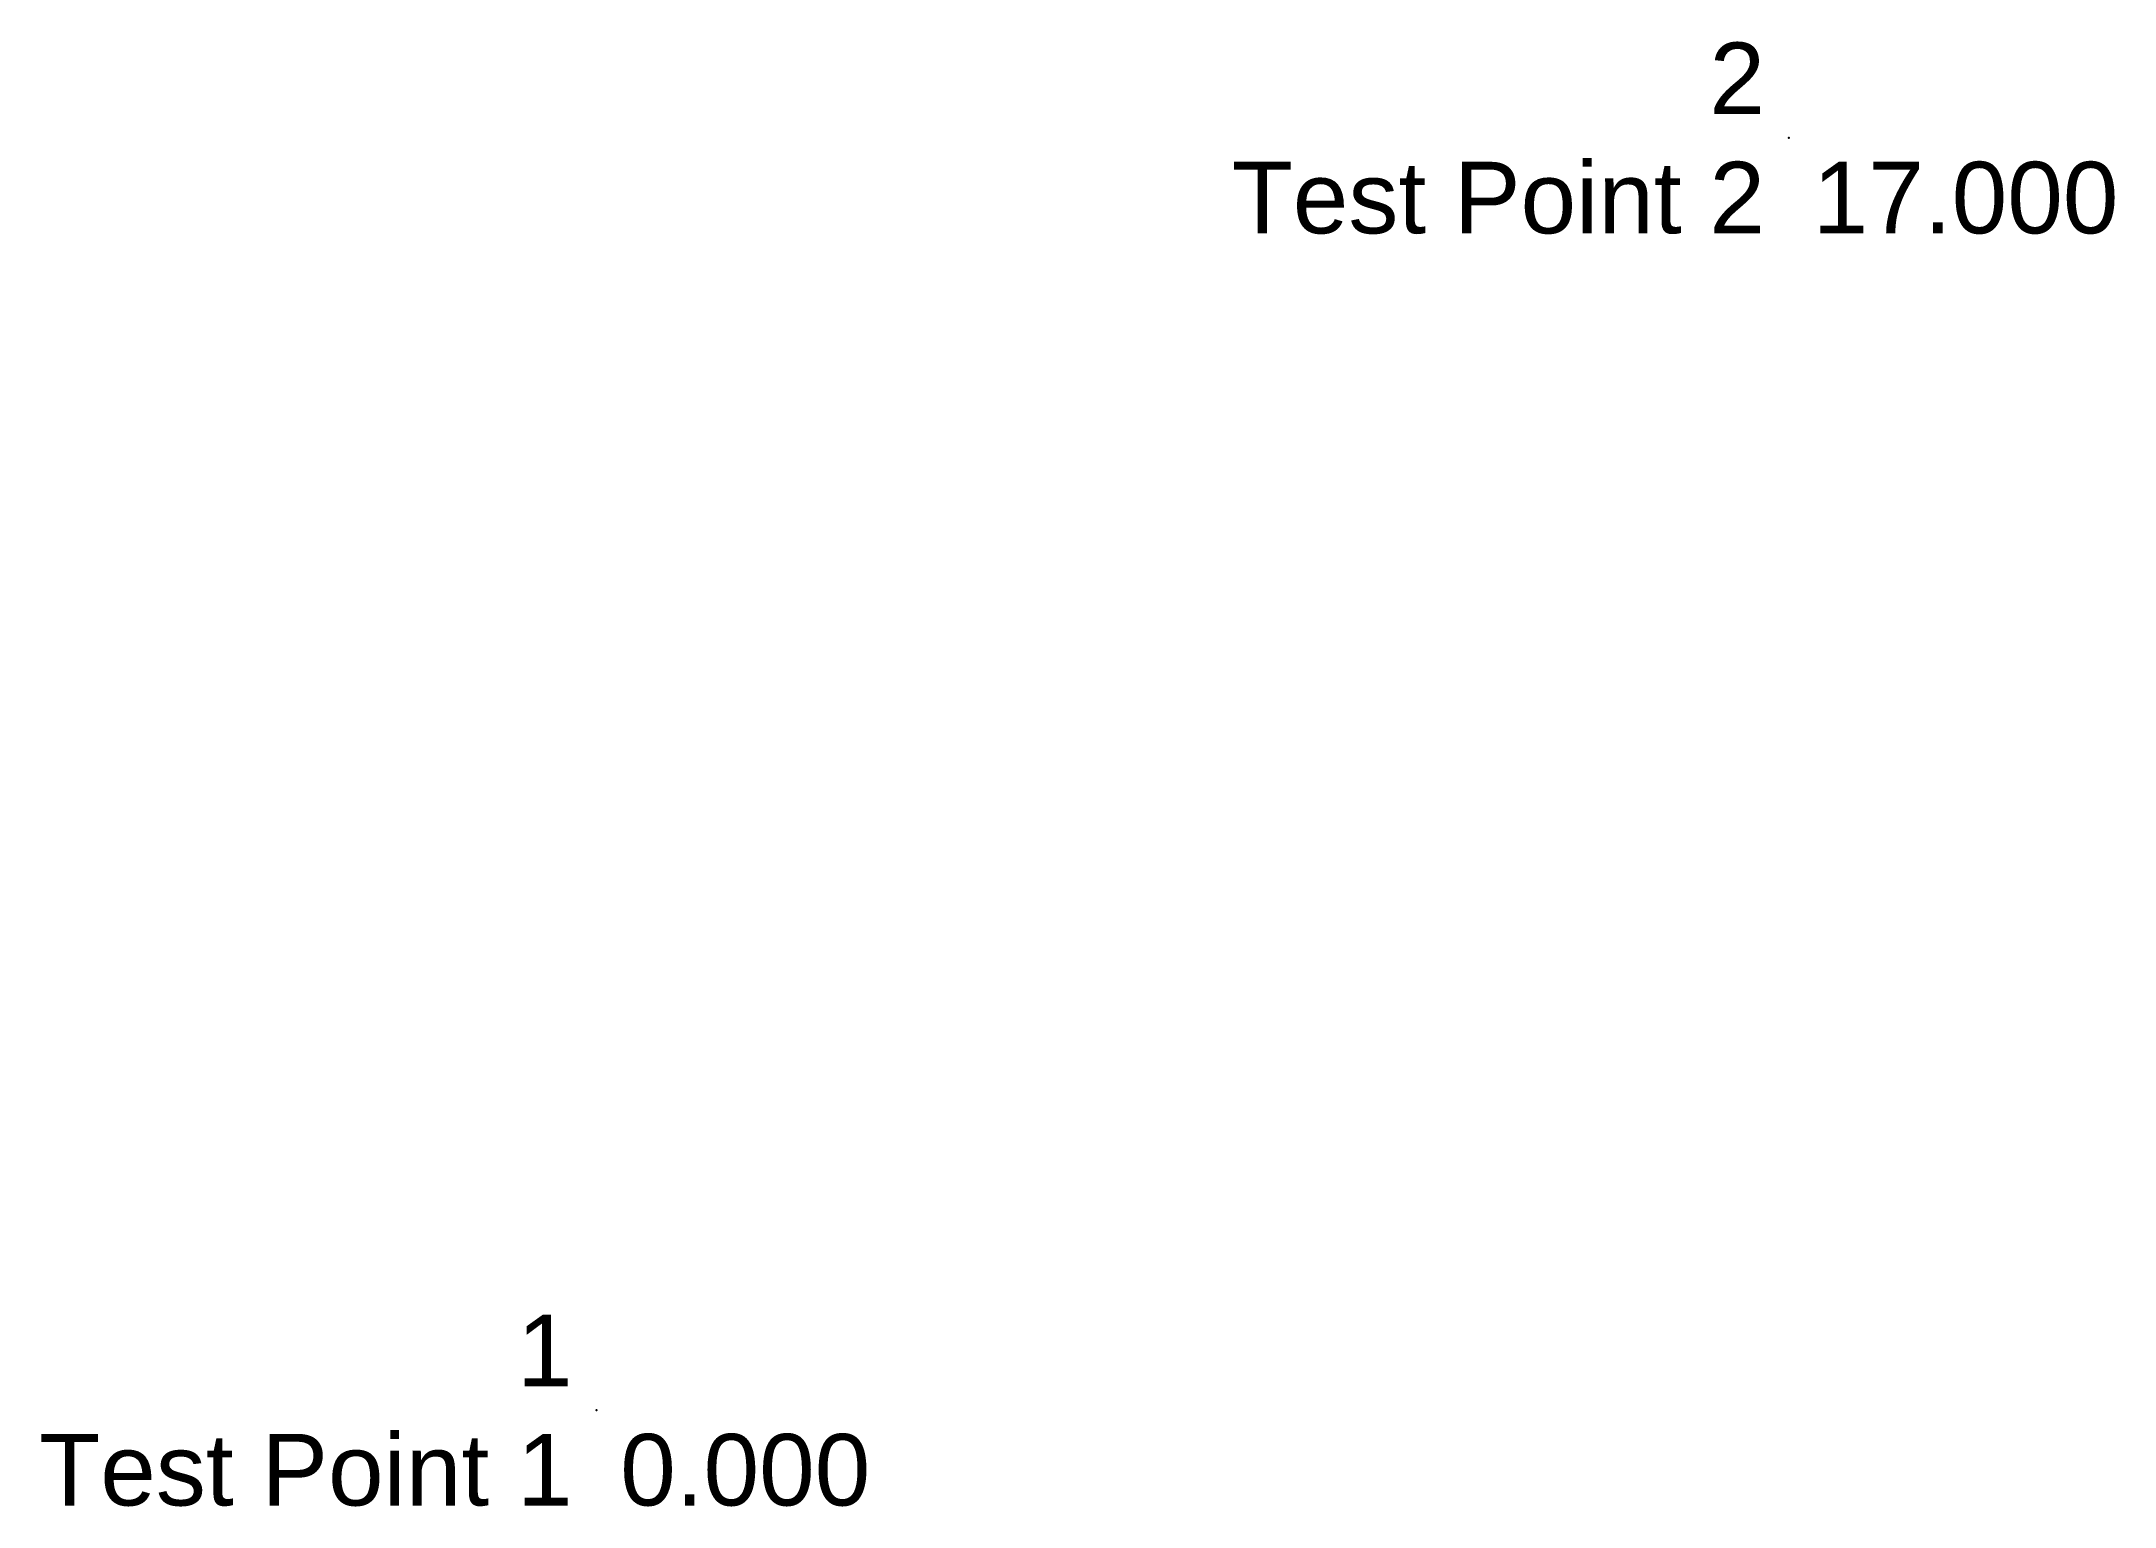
# Model space of a CAD drawing. Header units: inches. Extents: x -7 to 19.1, y -1.2 to 17.2.
import ezdxf
from ezdxf.enums import TextEntityAlignment as Align

# ---------------------------------------------------------------- set-up
doc = ezdxf.new("R2010")
doc.units = ezdxf.units.IN
doc.header["$MEASUREMENT"] = 0
doc.linetypes.add('SOLID_LINE', pattern=[0])
for name, color, linetype in [('Cota', 7, 'Continuous'), ('Código Ponto', 7, 'Continuous'), ('ID Ponto', 7, 'Continuous')]:
    doc.layers.add(name, color=color, linetype=linetype)
doc.styles.get("Standard").update_dxf_attribs({"font": 'arial.ttf'})

msp = doc.modelspace()

# ---------------------------------------------------------------- linework, layer by layer
at = {"color": 0, "linetype": 'SOLID_LINE'}
for p in [(15, 16, 17), (0, 0)]:
    msp.add_point(p, dxfattribs=at)

# ---------------------------------------------------------------- texts
at = {"layer": 'Cota', "color": 4, "linetype": 'SOLID_LINE'}
for s, p in [('17.000', (15.3, 15.7, 17)), ('0.000', (0.3, -0.3))]:
    msp.add_text(s, height=0.9, dxfattribs=at).set_placement(p, align=Align.TOP_LEFT)
at = {"layer": 'Código Ponto', "color": 5, "linetype": 'SOLID_LINE'}
for s, p in [('Test Point 2', (14.7, 15.7, 17)), ('Test Point 1', (-0.3, -0.3))]:
    msp.add_text(s, height=0.9, dxfattribs=at).set_placement(p, align=Align.TOP_RIGHT)
at = {"layer": 'ID Ponto', "color": 0, "linetype": 'SOLID_LINE'}
for s, p in [('2', (14.7, 16.3, 17)), ('1', (-0.3, 0.3))]:
    msp.add_text(s, height=0.9, dxfattribs=at).set_placement(p, align=Align.RIGHT)

doc.saveas('drawing.dxf')
